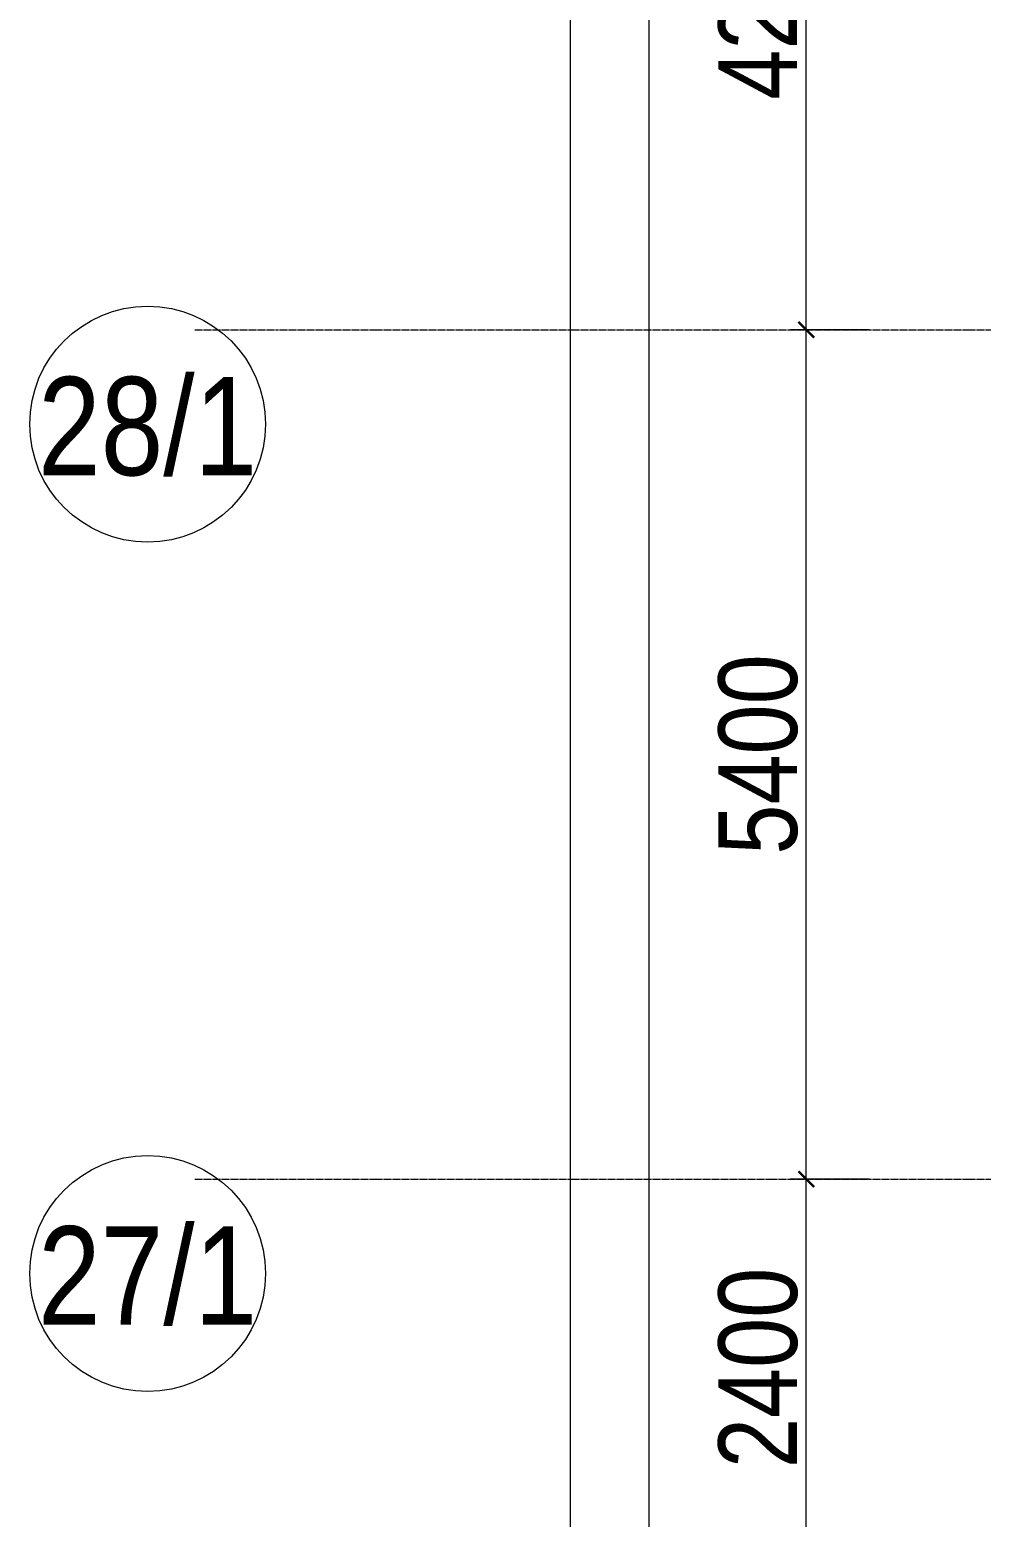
# Model space of a CAD drawing. Header units: millimetres. Extents: x 538266 to 1167394, y 114608 to 637157.
# Drawn here: x 822233 to 828285, y 211164 to 220621 of the extents above; entities that cross this region are included whole.
import ezdxf
from ezdxf.enums import TextEntityAlignment as Align

# ---------------------------------------------------------------- set-up
doc = ezdxf.new("R2010")
doc.units = ezdxf.units.MM
doc.linetypes.add('CENTER2', pattern=[28.575, 19.05, -3.175, 3.175, -3.175])
doc.layers.get('Defpoints').update_dxf_attribs({"color": 140})
doc.layers.add('РД_Оси_100', color=7, linetype='Continuous', lineweight=0, true_color=0x525252)
doc.layers.add('РД_Оси_размер', color=8, linetype='Continuous', lineweight=0)
doc.styles.add('style1', font='ARIALN.TTF')
doc.styles.add('ккк', font='isocpeur.ttf', dxfattribs={"width": 0.85, "oblique": 15})
doc.dimstyles.new('Dim100_ареал', dxfattribs={"dimscale": 100, "dimtxt": 2.5, "dimasz": 1, "dimexe": 1, "dimexo": 1, "dimgap": 0.5, "dimtad": 1, "dimzin": 12, "dimdsep": 46, "dimtxsty": 'style1', "dimblk": 'ARCHTICK', "dimcen": 1, "dimdle": 1, "dimclrd": 256, "dimclre": 256, "dimaunit": 1, "dimadec": 0, "dimazin": 3, "dimtfac": 1, "dimtmove": 1, "dimatfit": 3, "dimldrblk": 'OPEN30', "dimfxl": 4, "dimfxlon": 1, "dimtolj": 1, "dimtzin": 0, "dimlwd": 9, "dimlwe": 9, "dimarcsym": 0})

# ---------------------------------------------------------------- blocks, each defined once
blk = doc.blocks.new('A-iden')
at = {"linetype": 'Continuous', "lineweight": 5}
blk.add_circle((0, -4), 3, dxfattribs=at)
at = {"color": 0, "linetype": 'Continuous', "lineweight": 20, "style": 'ккк', "width": 0.85}
blk.add_attdef('ID', text='', height=8, dxfattribs=at).set_placement((0.314, -3.853), align=Align.MIDDLE_CENTER)
blk = doc.blocks.new('_ArchTick')
at = {"color": 0, "linetype": 'ByBlock', "const_width": 0.15}
blk.add_lwpolyline([(-0.5, -0.5), (0.5, 0.5)], dxfattribs=at)
blk = doc.blocks.new('*D967')
at = {"layer": 'Defpoints', "color": 0, "transparency": 16777216}
for p in [(-3565.6, 134700), (-1065.6, 134700), (-1065.6, 0)]:
    blk.add_point(p, dxfattribs=at)
at = {"layer": 'РД_Оси_размер', "lineweight": 9, "transparency": 16777216}
for p, q in [((-3565.6, -100), (-3565.6, 134800)), ((-3165.6, 134700), (-3665.6, 134700)), ((-3165.6, 0), (-3665.6, 0))]:
    blk.add_line(p, q, dxfattribs=at)
at = {"layer": 'РД_Оси_размер', "lineweight": 9, "transparency": 16777216, "xscale": 100, "yscale": 100, "zscale": 100}
for p, rotation in [((-3565.6, 134700), 90), ((-3565.6, 0), 270)]:
    blk.add_blockref('_ArchTick', p, dxfattribs=dict(at, rotation=rotation))
at = {"layer": 'РД_Оси_размер', "color": 0, "transparency": 16777216, "insert": (-3870.9, 67350), "char_height": 500, "attachment_point": 5, "rotation": 90, "style": 'style1'}
blk.add_mtext('\\A1;134700', dxfattribs=at)
blk = doc.blocks.new('_Open30')
at = {"color": 0, "linetype": 'ByBlock', "lineweight": -2}
for p, q in [((-1, 0.268), (0, 0)), ((0, 0), (-1, -0.268)), ((0, 0), (-1, 0))]:
    blk.add_line(p, q, dxfattribs=at)
blk = doc.blocks.new('*D874')
at = {"layer": 'Defpoints', "color": 0, "transparency": 16777216}
for p in [(-2065.6, 90900), (-1065.6, 90900), (-1065.6, 88500)]:
    blk.add_point(p, dxfattribs=at)
at = {"layer": 'РД_Оси_размер', "lineweight": 9, "transparency": 16777216}
for p, q in [((-2065.6, 88400), (-2065.6, 91000)), ((-1665.6, 90900), (-2165.6, 90900)), ((-1665.6, 88500), (-2165.6, 88500))]:
    blk.add_line(p, q, dxfattribs=at)
at = {"layer": 'РД_Оси_размер', "lineweight": 9, "transparency": 16777216, "xscale": 100, "yscale": 100, "zscale": 100}
for p, rotation in [((-2065.6, 90900), 90), ((-2065.6, 88500), 270)]:
    blk.add_blockref('_ArchTick', p, dxfattribs=dict(at, rotation=rotation))
at = {"layer": 'РД_Оси_размер', "color": 0, "transparency": 16777216, "insert": (-2370.9, 89700), "char_height": 500, "attachment_point": 5, "rotation": 90, "style": 'style1'}
blk.add_mtext('\\A1;2400', dxfattribs=at)
blk = doc.blocks.new('*D875')
at = {"layer": 'Defpoints', "color": 0, "transparency": 16777216}
for p in [(-2065.6, 96300), (-1065.6, 96300), (-1065.6, 90900)]:
    blk.add_point(p, dxfattribs=at)
at = {"layer": 'РД_Оси_размер', "lineweight": 9, "transparency": 16777216}
for p, q in [((-2065.6, 90800), (-2065.6, 96400)), ((-1665.6, 96300), (-2165.6, 96300)), ((-1665.6, 90900), (-2165.6, 90900))]:
    blk.add_line(p, q, dxfattribs=at)
at = {"layer": 'РД_Оси_размер', "lineweight": 9, "transparency": 16777216, "xscale": 100, "yscale": 100, "zscale": 100}
for p, rotation in [((-2065.6, 96300), 90), ((-2065.6, 90900), 270)]:
    blk.add_blockref('_ArchTick', p, dxfattribs=dict(at, rotation=rotation))
at = {"layer": 'РД_Оси_размер', "color": 0, "transparency": 16777216, "insert": (-2370.9, 93600), "char_height": 500, "attachment_point": 5, "rotation": 90, "style": 'style1'}
blk.add_mtext('\\A1;5400', dxfattribs=at)
blk = doc.blocks.new('*D876')
at = {"layer": 'Defpoints', "color": 0, "transparency": 16777216}
for p in [(-2065.6, 100500), (-1065.6, 100500), (-1065.6, 96300)]:
    blk.add_point(p, dxfattribs=at)
at = {"layer": 'РД_Оси_размер', "lineweight": 9, "transparency": 16777216}
for p, q in [((-2065.6, 96200), (-2065.6, 100600)), ((-1665.6, 100500), (-2165.6, 100500)), ((-1665.6, 96300), (-2165.6, 96300))]:
    blk.add_line(p, q, dxfattribs=at)
at = {"layer": 'РД_Оси_размер', "lineweight": 9, "transparency": 16777216, "xscale": 100, "yscale": 100, "zscale": 100}
for p, rotation in [((-2065.6, 100500), 90), ((-2065.6, 96300), 270)]:
    blk.add_blockref('_ArchTick', p, dxfattribs=dict(at, rotation=rotation))
at = {"layer": 'РД_Оси_размер', "color": 0, "transparency": 16777216, "insert": (-2370.9, 98400), "char_height": 500, "attachment_point": 5, "rotation": 90, "style": 'style1'}
blk.add_mtext('\\A1;4200', dxfattribs=at)
blk = doc.blocks.new('*D896')
at = {"layer": 'Defpoints', "color": 0, "transparency": 16777216}
for p in [(-3065.6, 100500), (-1065.6, 100500), (-1065.6, 68700)]:
    blk.add_point(p, dxfattribs=at)
at = {"layer": 'РД_Оси_размер', "lineweight": 9, "transparency": 16777216}
for p, q in [((-3065.6, 68600), (-3065.6, 100600)), ((-2665.6, 100500), (-3165.6, 100500)), ((-2665.6, 68700), (-3165.6, 68700))]:
    blk.add_line(p, q, dxfattribs=at)
at = {"layer": 'РД_Оси_размер', "lineweight": 9, "transparency": 16777216, "xscale": 100, "yscale": 100, "zscale": 100}
for p, rotation in [((-3065.6, 100500), 90), ((-3065.6, 68700), 270)]:
    blk.add_blockref('_ArchTick', p, dxfattribs=dict(at, rotation=rotation))
at = {"layer": 'РД_Оси_размер', "color": 0, "transparency": 16777216, "insert": (-3370.9, 84600), "char_height": 500, "attachment_point": 5, "rotation": 90, "style": 'style1'}
blk.add_mtext('\\A1;31800', dxfattribs=at)
blk = doc.blocks.new('СОШ_2200_АР_ОСИ_М100_28.05.24')
at = {"layer": 'РД_Оси_100', "color": 251, "linetype": 'CENTER2', "true_color": 0x636466}
for p, q in [((-5954.958, 96300), (119910, 96300)), ((-5954.958, 90900), (119910, 90900))]:
    blk.add_line(p, q, dxfattribs=at)
at = {"layer": 'РД_Оси_100', "color": 251, "true_color": 0x636466}
ref = blk.add_blockref('A-iden', (-6254.958, 96700), dxfattribs=dict(at, xscale=250, yscale=250, zscale=250))
ref.add_attrib('ID', '28/1', dxfattribs={"layer": '0', "linetype": 'Continuous', "height": 625, "style": 'style1'}).set_placement((-6254.958, 95700), align=Align.MIDDLE)
ref = blk.add_blockref('A-iden', (-6254.958, 91300), dxfattribs=dict(at, xscale=250, yscale=250, zscale=250))
ref.add_attrib('ID', '27/1', dxfattribs={"layer": '0', "linetype": 'Continuous', "height": 625, "style": 'style1'}).set_placement((-6254.958, 90300), align=Align.MIDDLE)
at = {"layer": 'РД_Оси_размер', "color": 251, "true_color": 0x636466}
for base, p1, p2, picture, middle in [((-3565.603, 134700), (-1065.603, 0), (-1065.603, 134700), '*D967', (-3870.889, 67350)), ((-3065.603, 100500), (-1065.603, 68700), (-1065.603, 100500), '*D896', (-3370.889, 84600)), ((-2065.603, 100500), (-1065.603, 96300), (-1065.603, 100500), '*D876', (-2370.889, 98400)), ((-2065.603, 96300), (-1065.603, 90900), (-1065.603, 96300), '*D875', (-2370.889, 93600)), ((-2065.603, 90900), (-1065.603, 88500), (-1065.603, 90900), '*D874', (-2370.889, 89700))]:
    dim = blk.add_linear_dim(base=base, p1=p1, p2=p2, angle=90, dimstyle='Dim100_ареал', override={"dimtxt": 5}, dxfattribs=at)
    dim.commit()
    dim.dimension.update_dxf_attribs({"geometry": picture, "text_midpoint": middle})

msp = doc.modelspace()

# ---------------------------------------------------------------- block references
at = {"layer": 'РД_Оси_100'}
msp.add_blockref('СОШ_2200_АР_ОСИ_М100_28.05.24', (829237.8, 122413.2), dxfattribs=at)

doc.saveas('drawing.dxf')
